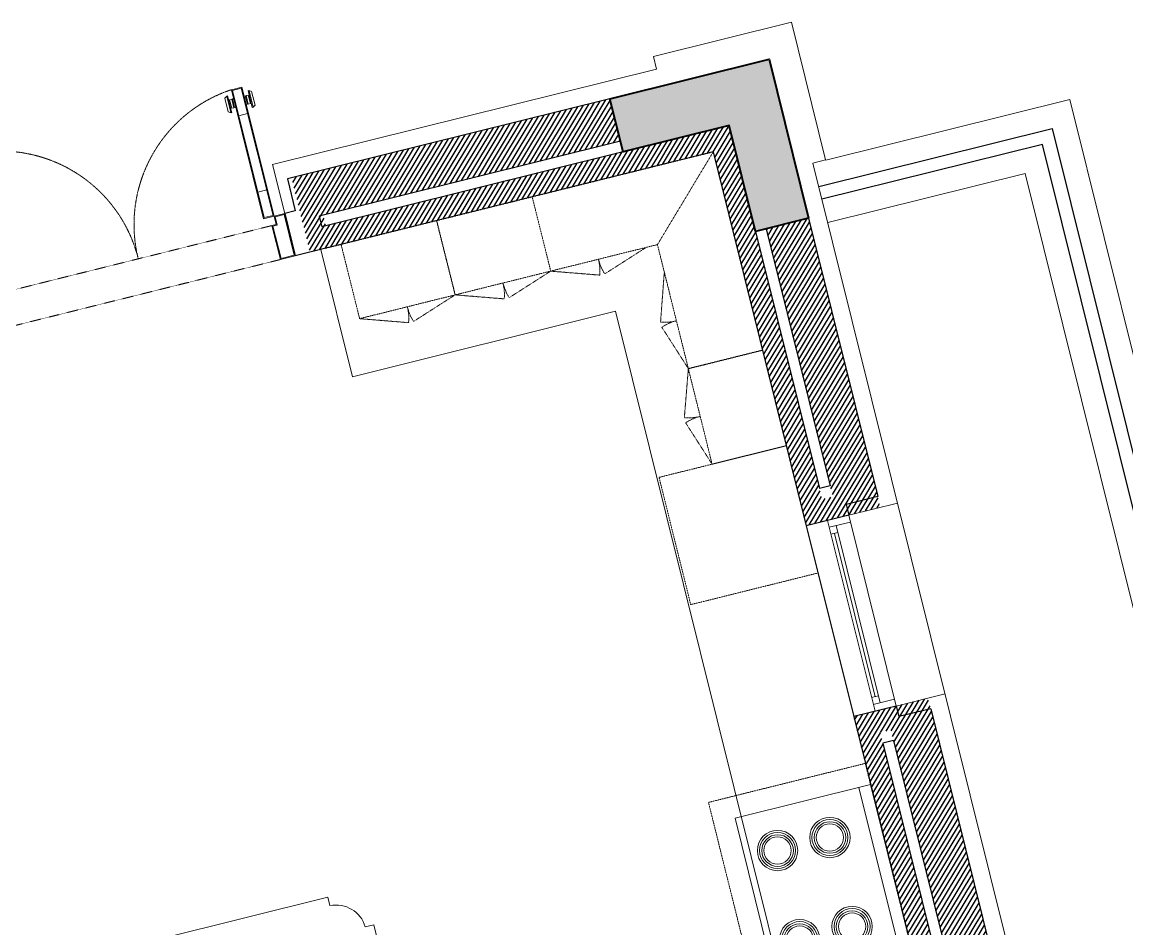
# Model space of a CAD drawing. Header units: inches. Extents: x -207898 to 3408902, y 497526 to 4632928.
# Drawn here: x 3391449 to 3396501, y 4610638 to 4614786 of the extents above; entities that cross this region are included whole.
import ezdxf

# ---------------------------------------------------------------- set-up
doc = ezdxf.new("R2010")
doc.units = ezdxf.units.IN
doc.header["$MEASUREMENT"] = 0
for name, pattern in [('xref grd floor$0$CENTER', [2, 1.25, -0.25, 0.25, -0.25]), ('xref grd floor$0$HIDDEN', [0.375, 0.25, -0.125]), ('xref grd floor$0$HIDDEN2', [0.1875, 0.125, -0.0625])]:
    doc.linetypes.add(name, pattern=pattern)
for name, color, linetype, lineweight in [('1', 1, 'Continuous', 50), ('xref grd floor$0$A-DOOR', 134, 'Continuous', 18), ('xref grd floor$0$A-FLOR-FIXT', 8, 'Continuous', 9), ('xref grd floor$0$A-FLOR-HIDN', 252, 'xref grd floor$0$HIDDEN', 0), ('xref grd floor$0$A-GLAZ', 134, 'Continuous', 18), ('xref grd floor$0$A-WALL-TILE', 8, 'Continuous', 9), ('xref grd floor$0$XREF-V2-GF_COLS$0$A-COLS', 5, 'Continuous', 40), ('xref grd floor$0$XREF-V2-GF_COLS$0$A-COLS-PATT', 253, 'Continuous', 20)]:
    doc.layers.add(name, color=color, linetype=linetype, lineweight=lineweight)
for name, color, linetype in [('xref grd floor$0$A-CURB-LINE', 253, 'Continuous'), ('xref grd floor$0$A-WALL', 7, 'Continuous'), ('xref grd floor$0$CQ Wall hatch_CHB', 8, 'Continuous')]:
    doc.layers.add(name, color=color, linetype=linetype)
pattern_1 = [(45, (20869.716, 76050.643), (-13.258252, 13.258252), [])]

# ---------------------------------------------------------------- blocks, each defined once
blk = doc.blocks.new('xref grd floor$0$XREF-V2-GF_COLS')
at = {"layer": 'xref grd floor$0$XREF-V2-GF_COLS$0$A-COLS-PATT'}
blk.add_hatch(color=256, dxfattribs=at).paths.add_polyline_path([(285893.6, 501389.1), (286014.3, 500903.9), (286256.9, 500964.2), (286075.8, 501692), (285348, 501511), (285408.4, 501268.4)])
at = {"layer": 'xref grd floor$0$XREF-V2-GF_COLS$0$A-COLS'}
blk.add_lwpolyline([(285348, 501511), (286075.8, 501692), (286256.9, 500964.2), (286014.3, 500903.9), (285893.6, 501389.1), (285408.4, 501268.4), (285348, 501511)], close=True, dxfattribs=at)
blk.add_lwpolyline([(285348, 501511), (286075.8, 501692), (286256.9, 500964.2), (286014.3, 500903.9), (285893.6, 501389.1), (285408.4, 501268.4), (285348, 501511)], close=True, dxfattribs=at)
blk = doc.blocks.new('xref grd floor$0$hot')
at = {"lineweight": 0}
for p, q in [((81590.2, 28841.8), (81590.2, 29480.7)), ((82390.2, 28841.8), (82390.2, 29480.7)), ((81590.2, 29425.2), (82390.2, 29425.2)), ((82823.4, 28841.8), (82823.4, 29130.2)), ((82849.4, 29130.2), (82849.4, 28841.8)), ((82849.4, 29099.4), (83249.4, 29099.4)), ((82849.4, 29079.4), (83249.4, 29079.4)), ((82849.4, 29059.4), (83249.4, 29059.4)), ((82849.4, 29039.4), (83249.4, 29039.4)), ((82849.4, 29019.4), (83249.4, 29019.4)), ((82849.4, 28999.4), (83249.4, 28999.4)), ((82849.4, 28979.4), (83249.4, 28979.4)), ((82849.4, 28959.4), (83249.4, 28959.4)), ((82423.4, 28919.4), (82823.4, 28919.4)), ((82849.4, 28939.4), (83249.4, 28939.4)), ((82849.4, 28919.4), (83249.4, 28919.4)), ((81590.2, 28841.8), (82390.2, 28841.8)), ((82423.4, 28841.8), (82823.4, 28841.8)), ((82889.4, 28841.8), (83249.4, 28841.8))]:
    blk.add_line(p, q, dxfattribs=at)
for points in [[(81590.2, 29480.7), (82390.2, 29480.7)], [(82423.4, 29480.7), (82423.4, 28841.8), (82823.4, 28841.8), (82823.4, 29480.7)], [(82423.4, 29480.7), (82823.4, 29480.7)], [(82849.4, 29480.7), (82849.4, 28841.8), (83249.4, 28841.8), (83249.4, 29480.7)], [(82849.4, 29480.7), (83249.4, 29480.7)]]:
    blk.add_lwpolyline(points, dxfattribs=at)
for centre, radius in [((81780.2, 29241.6), 92.3), ((81780.2, 29241.6), 82.3), ((81780.2, 29241.6), 72.3), ((82200.1, 29241.6), 92.3), ((82200.1, 29241.6), 82.3), ((82200.1, 29241.6), 72.3), ((81780.2, 29241.6), 62.3), ((82200.1, 29241.6), 62.3), ((81780.2, 28994.8), 92.3), ((81780.2, 28994.8), 82.3), ((81780.2, 28994.8), 72.3), ((81780.2, 28994.8), 62.3), ((82200.1, 28994.8), 92.3), ((82200.1, 28994.8), 82.3), ((82200.1, 28994.8), 72.3), ((82200.1, 28994.8), 62.3), ((82764.8, 28883.2), 11.8), ((82798.9, 28883.2), 11.8), ((82871, 28883.2), 11.8), ((82905, 28883.2), 11.8), ((83190.9, 28883.2), 11.8), ((83224.9, 28883.2), 11.8)]:
    blk.add_circle(centre, radius, dxfattribs=at)
blk = doc.blocks.new('xref grd floor$0$stonecladding')
at = {"layer": 'xref grd floor$0$A-WALL-TILE'}
for p, q in [((42470, 34735.8, 0), (42470, 34795.8, 0)), ((43120, 34795.8, 0), (42470, 34795.8, 0)), ((43120, 34145.8, 0), (43120, 34795.8, 0)), ((42470, 34735.8, 0), (40660, 34735.8, 0)), ((40660, 34735.8, 0), (40660, 34505.8, 0)), ((43120, 34145.8, 0), (43060, 34145.8, 0)), ((43060, 34145.8, 0), (43060, 26835.8, 0))]:
    blk.add_line(p, q, dxfattribs=at)
blk = doc.blocks.new('*U62')
for p, q in [((-673, 785.6), (-673, 705.6)), ((-669, 765.6), (-659, 765.6)), ((-669, 765.6), (-669, 725.6)), ((-659, 765.6), (-659, 725.6)), ((-655, 765.6), (-655, 725.6)), ((-655, 765.6), (-650, 765.6)), ((-650, 200), (-650, 808.1)), ((-650, 808.1), (-600, 808.1)), ((-600, 808.1), (-650, 808.1)), ((-646, 204), (-646, 804.1)), ((-604, 804.1), (-646, 804.1)), ((-604, 804.1), (-604, 204)), ((-600, 808.1), (-600, 200)), ((-595, 765.6), (-600, 765.6)), ((-595, 765.6), (-595, 725.6)), ((-591, 765.6), (-591, 725.6)), ((-581, 765.6), (-591, 765.6)), ((-581, 765.6), (-581, 725.6)), ((-577, 785.6), (-577, 705.6)), ((577, 785.6), (577, 705.6)), ((581, 765.6), (581, 725.6)), ((581, 765.6), (591, 765.6)), ((591, 765.6), (591, 725.6)), ((595, 765.6), (595, 725.6)), ((595, 765.6), (600, 765.6)), ((600, 808.1), (600, 200)), ((650, 808.1), (600, 808.1)), ((600, 808.1), (650, 808.1)), ((604, 804.1), (604, 204)), ((604, 804.1), (646, 804.1)), ((646, 204), (646, 804.1)), ((650, 200), (650, 808.1)), ((655, 765.6), (650, 765.6)), ((655, 765.6), (655, 725.6)), ((669, 765.6), (659, 765.6)), ((659, 765.6), (659, 725.6)), ((669, 765.6), (669, 725.6)), ((673, 785.6), (673, 705.6)), ((-669, 725.6), (-659, 725.6)), ((-655, 725.6), (-650, 725.6)), ((-595, 725.6), (-600, 725.6)), ((-581, 725.6), (-591, 725.6)), ((581, 725.6), (591, 725.6)), ((595, 725.6), (600, 725.6)), ((655, 725.6), (650, 725.6)), ((669, 725.6), (659, 725.6)), ((-604, 684.1), (-646, 684.1)), ((604, 684.1), (646, 684.1)), ((-600, 200), (-650, 200)), ((600, 200), (650, 200))]:
    blk.add_line(p, q)
at = {"color": 253, "linetype": 'xref grd floor$0$HIDDEN2'}
for p, q in [((630, 160), (-630, 160)), ((-630, 0), (630, 0))]:
    blk.add_line(p, q, dxfattribs=at)
for points in [[(-688, 777.6), (-688, 713.6)], [(-678, 783.8), (-678, 707.4)], [(-572, 783.8), (-572, 707.4)], [(-562, 777.6), (-562, 713.6)], [(562, 777.6), (562, 713.6)], [(572, 783.8), (572, 707.4)], [(678, 783.8), (678, 707.4)], [(688, 777.6), (688, 713.6)]]:
    blk.add_lwpolyline(points)
for points in [[(-673, 785.6), (-673, 705.6, -2.191511)], [(-577, 785.6), (-577, 705.6, 2.191511)], [(577, 785.6), (577, 705.6, -2.191511)], [(673, 785.6), (673, 705.6, 2.191511)]]:
    blk.add_lwpolyline(points, format="xyb")
at = {"flags": 128}
for points in [[(-646, 684.1), (-604, 684.1), (-604, 804.1), (-646, 804.1)], [(646, 684.1), (604, 684.1), (604, 804.1), (646, 804.1)], [(-646, 204), (-604, 204), (-604, 324), (-646, 324)], [(646, 204), (604, 204), (604, 324), (646, 324)]]:
    blk.add_lwpolyline(points, close=True, dxfattribs=at)
for points in [[(-700, 200), (-650, 200), (-650, 160), (-630, 160), (-630, 0), (-700, 0)], [(-696, 196), (-654, 196), (-654, 156), (-634, 156), (-634, 4), (-696, 4)], [(700, 200), (650, 200), (650, 160), (630, 160), (630, 0), (700, 0)], [(696, 196), (654, 196), (654, 156), (634, 156), (634, 4), (696, 4)]]:
    blk.add_lwpolyline(points, close=True)
for centre, start, end in [((-661.3, 745.6), 106.2602, 129.7918), ((-588.7, 745.6), 50.2082, 73.7398), ((588.7, 745.6), 106.2602, 129.7918), ((661.3, 745.6), 50.2082, 73.7398), ((-661.3, 745.6), 230.2082, 253.7398), ((-588.7, 745.6), 286.2602, 309.7918), ((588.7, 745.6), 230.2082, 253.7398), ((661.3, 745.6), 286.2602, 309.7918)]:
    blk.add_arc(centre, 41.7, start, end)
at = {"linetype": 'xref grd floor$0$CENTER', "ltscale": 0.4}
for centre, start, end in [((-650, 160), 360, 85.5883), ((650, 160), 94.4117, 180)]:
    blk.add_arc(centre, 650, start, end, dxfattribs=at)
blk = doc.blocks.new('mak ground floor plan')
at = {"layer": 'xref grd floor$0$CQ Wall hatch_CHB'}
h = blk.add_hatch(dxfattribs=at)
h.set_pattern_fill('ANSI31,_O', color=8, scale=150)
h.set_pattern_definition(pattern_1)
h.paths.add_polyline_path([(63849.9, 109956.6), (63649.9, 109956.6), (63649.9, 108694.1), (63599.9, 108694.1), (63599.9, 109956.6), (63599.9, 109956.6), (63599.8, 110456.6), (63099.8, 110456.6), (61699.9, 110456.6), (61699.9, 110506.6), (63099.8, 110506.6), (63099.8, 110706.6), (61599.9, 110706.6), (61599.9, 110356.6), (63499.9, 110356.6), (63499.9, 108594.1), (63849.9, 108594.1)])
h = blk.add_hatch(dxfattribs=at)
h.set_pattern_fill('ANSI31,_O', color=8, scale=150)
h.set_pattern_definition(pattern_1)
h.paths.add_polyline_path([(63849.9, 107694.1), (63499.9, 107694.1), (63499.9, 105389.1), (63849.9, 105389.1)])
h.paths.add_polyline_path([(63649.9, 105489.1), (63599.9, 105489.1), (63599.9, 107594.1), (63649.9, 107594.1)], flags=16)
at = {"layer": 'xref grd floor$0$A-CURB-LINE', "elevation": 0}
for points in [[(63929.7, 110086.1), (65029.7, 110086.1), (65029.7, 101196.1), (61129.7, 101196.1), (61129.7, 92346.1), (60029.7, 92346.1)], [(63929.7, 110086.1), (65029.7, 110086.1), (65029.7, 101196.1), (61129.7, 101196.1), (61129.7, 92346.1), (60029.7, 92346.1)], [(63929.7, 110086.1), (65029.7, 110086.1), (65029.7, 101196.1), (61129.7, 101196.1), (61129.7, 92346.1), (60029.7, 92346.1)], [(60029.7, 92406.1), (61069.7, 92406.1), (61069.7, 101256.1), (64969.7, 101256.1), (64969.7, 110026.1), (63929.7, 110026.1)], [(60029.7, 92406.1), (61069.7, 92406.1), (61069.7, 101256.1), (64969.7, 101256.1), (64969.7, 110026.1), (63929.7, 110026.1)], [(60029.7, 92406.1), (61069.7, 92406.1), (61069.7, 101256.1), (64969.7, 101256.1), (64969.7, 110026.1), (63929.7, 110026.1)]]:
    blk.add_lwpolyline(points, dxfattribs=at)
at = {"layer": 'xref grd floor$0$A-FLOR-FIXT', "lineweight": 0, "elevation": 0}
blk.add_lwpolyline([(59599.7, 104676.4), (59599.7, 107300), (59639.9, 107300, -0.385315), (59773.2, 107433.3), (59773.2, 107473.5), (60966.2, 107473.5), (60966.2, 107433.3, -0.385315), (61099.5, 107300), (61139.7, 107300), (61139.7, 105302.2), (61099.5, 105302.2, -0.385315), (60966.2, 105168.8), (60966.2, 105128.7), (60299.7, 105128.7), (60299.7, 103326.4), (62889.7, 103326.4), (62889.7, 109756.4), (61649.7, 109756.4), (61649.7, 110356.4)], format="xyb", dxfattribs=at)
blk.add_lwpolyline([(59599.7, 104676.4), (59599.7, 107300), (59639.9, 107300, -0.385315), (59773.2, 107433.3), (59773.2, 107473.5), (60966.2, 107473.5), (60966.2, 107433.3, -0.385315), (61099.5, 107300), (61139.7, 107300), (61139.7, 105302.2), (61099.5, 105302.2, -0.385315), (60966.2, 105168.8), (60966.2, 105128.7), (60299.7, 105128.7), (60299.7, 103326.4), (62889.7, 103326.4), (62889.7, 109756.4), (61649.7, 109756.4), (61649.7, 110356.4)], format="xyb", dxfattribs=at)
blk.add_lwpolyline([(59599.7, 104676.4), (59599.7, 107300), (59639.9, 107300, -0.385315), (59773.2, 107433.3), (59773.2, 107473.5), (60966.2, 107473.5), (60966.2, 107433.3, -0.385315), (61099.5, 107300), (61139.7, 107300), (61139.7, 105302.2), (61099.5, 105302.2, -0.385315), (60966.2, 105168.8), (60966.2, 105128.7), (60299.7, 105128.7), (60299.7, 103326.4), (62889.7, 103326.4), (62889.7, 109756.4), (61649.7, 109756.4), (61649.7, 110356.4)], format="xyb", dxfattribs=at)
at = {"layer": 'xref grd floor$0$A-FLOR-FIXT', "color": 8, "linetype": 'xref grd floor$0$HIDDEN', "lineweight": 0, "ltscale": 0.2}
blk.add_lwpolyline([(62760, 107473.5), (63499, 107473.5), (63499, 105614.3), (62760, 105614.3)], close=True, dxfattribs=at)
blk.add_lwpolyline([(62760, 107473.5), (63499, 107473.5), (63499, 105614.3), (62760, 105614.3)], close=True, dxfattribs=at)
blk.add_lwpolyline([(62760, 107473.5), (63499, 107473.5), (63499, 105614.3), (62760, 105614.3)], close=True, dxfattribs=at)
at = {"layer": 'xref grd floor$0$A-FLOR-HIDN', "lineweight": 0, "ltscale": 0.2}
for p, q in [((61674.4, 110356.4, 0), (62645.9, 110356.4, 0)), ((61674.4, 110356.4, 0), (62645.9, 110356.4, 0)), ((61674.4, 110356.4, 0), (62645.9, 110356.4, 0)), ((63499.7, 110356.4), (63499.7, 109421.1, 0)), ((63499.7, 110356.4), (63499.7, 109421.1, 0)), ((63499.7, 110356.4), (63499.7, 109421.1, 0)), ((61745.9, 110006.4, 0), (61959.1, 109934.5, 0)), ((61745.9, 110006.4, 0), (61959.1, 109934.5, 0)), ((61745.9, 110006.4, 0), (61959.1, 109934.5, 0)), ((62195.9, 110006.4, 0), (61982.7, 109934.5, 0)), ((62195.9, 110006.4, 0), (61982.7, 109934.5, 0)), ((62195.9, 110006.4, 0), (61982.7, 109934.5, 0)), ((62196.6, 110006.4, 0), (62409.8, 109934.5, 0)), ((62196.6, 110006.4, 0), (62409.8, 109934.5, 0)), ((62196.6, 110006.4, 0), (62409.8, 109934.5, 0)), ((62646.6, 110006.4, 0), (62433.4, 109934.5, 0)), ((62646.6, 110006.4, 0), (62433.4, 109934.5, 0)), ((62646.6, 110006.4, 0), (62433.4, 109934.5, 0)), ((62646.6, 110006.4, 0), (62859.8, 109934.5, 0)), ((62646.6, 110006.4, 0), (62859.8, 109934.5, 0)), ((62646.6, 110006.4, 0), (62859.8, 109934.5, 0)), ((63096.6, 110006.4, 0), (62883.4, 109934.5, 0)), ((63096.6, 110006.4, 0), (62883.4, 109934.5, 0)), ((63096.6, 110006.4, 0), (62883.4, 109934.5, 0)), ((63149.7, 109876.8, 0), (63077.8, 109658.6, 0)), ((63149.7, 109876.8, 0), (63077.8, 109658.6, 0)), ((63149.7, 109876.8, 0), (63077.8, 109658.6, 0)), ((63149.7, 109421.8, 0), (63077.8, 109635, 0)), ((63149.7, 109421.8, 0), (63077.8, 109635, 0)), ((63149.7, 109421.8, 0), (63077.8, 109635, 0)), ((63149.7, 109421.1, 0), (63077.8, 109207.9, 0)), ((63149.7, 109421.1, 0), (63077.8, 109207.9, 0)), ((63149.7, 109421.1, 0), (63077.8, 109207.9, 0)), ((63149.7, 108971.1, 0), (63077.8, 109184.3, 0)), ((63149.7, 108971.1, 0), (63077.8, 109184.3, 0)), ((63149.7, 108971.1, 0), (63077.8, 109184.3, 0))]:
    blk.add_line(p, q, dxfattribs=at)
at = {"layer": 'xref grd floor$0$A-FLOR-HIDN', "lineweight": 0, "ltscale": 0.2, "elevation": 0}
for points in [[(61745.9, 110356.4), (61745.9, 110006.4), (62195.9, 110006.4), (62195.9, 110356.4)], [(61745.9, 110356.4), (61745.9, 110006.4), (62195.9, 110006.4), (62195.9, 110356.4)], [(61745.9, 110356.4), (61745.9, 110006.4), (62195.9, 110006.4), (62195.9, 110356.4)], [(62196.6, 110356.4), (62196.6, 110006.4), (62646.6, 110006.4), (62646.6, 110356.4)], [(62196.6, 110356.4), (62196.6, 110006.4), (62646.6, 110006.4), (62646.6, 110356.4)], [(62196.6, 110356.4), (62196.6, 110006.4), (62646.6, 110006.4), (62646.6, 110356.4)], [(63499.7, 109421.8), (63149.7, 109421.8), (63149.7, 110006.4)], [(63499.7, 109421.8), (63149.7, 109421.8), (63149.7, 110006.4)], [(63499.7, 109421.8), (63149.7, 109421.8), (63149.7, 110006.4)], [(63499.7, 108971.1), (63149.7, 108971.1), (63149.7, 109421.1), (63499.7, 109421.1), (63499.7, 108970.3)], [(63499.7, 108971.1), (63149.7, 108971.1), (63149.7, 109421.1), (63499.7, 109421.1), (63499.7, 108970.3)], [(63499.7, 108971.1), (63149.7, 108971.1), (63149.7, 109421.1), (63499.7, 109421.1), (63499.7, 108970.3)]]:
    blk.add_lwpolyline(points, dxfattribs=at)
at = {"layer": 'xref grd floor$0$A-FLOR-HIDN', "lineweight": 0, "ltscale": 0.2}
for points in [[(63499.7, 110356.4), (63149.7, 110006.4), (62646.6, 110006.4), (62646.6, 110356.4)], [(63499.7, 110356.4), (63149.7, 110006.4), (62646.6, 110006.4), (62646.6, 110356.4)], [(63499.7, 110356.4), (63149.7, 110006.4), (62646.6, 110006.4), (62646.6, 110356.4)], [(62899.7, 108971.1), (63499.7, 108971.1), (63499.7, 108371.1), (62899.7, 108371.1)], [(62899.7, 108971.1), (63499.7, 108971.1), (63499.7, 108371.1), (62899.7, 108371.1)], [(62899.7, 108971.1), (63499.7, 108971.1), (63499.7, 108371.1), (62899.7, 108371.1)]]:
    blk.add_lwpolyline(points, close=True, dxfattribs=at)
for centre, start, end in [((61745.9, 110006.4, 0), 341.3611, 360), ((61745.9, 110006.4, 0), 341.3611, 360), ((61745.9, 110006.4, 0), 341.3611, 360), ((62195.9, 110006.4, 0), 180, 198.6389), ((62195.9, 110006.4, 0), 180, 198.6389), ((62195.9, 110006.4, 0), 180, 198.6389), ((62196.6, 110006.4, 0), 341.3611, 360), ((62196.6, 110006.4, 0), 341.3611, 360), ((62196.6, 110006.4, 0), 341.3611, 360), ((62646.6, 110006.4, 0), 180, 198.6389), ((62646.6, 110006.4, 0), 180, 198.6389), ((62646.6, 110006.4, 0), 180, 198.6389), ((62646.6, 110006.4, 0), 341.3611, 360), ((62646.6, 110006.4, 0), 341.3611, 360), ((62646.6, 110006.4, 0), 341.3611, 360), ((63096.6, 110006.4, 0), 180, 198.6389), ((63096.6, 110006.4, 0), 180, 198.6389), ((63096.6, 110006.4, 0), 180, 198.6389), ((63149.7, 109871.8, 0), 251.3611, 270), ((63149.7, 109871.8, 0), 251.3611, 270), ((63149.7, 109871.8, 0), 251.3611, 270), ((63149.7, 109421.8, 0), 90, 108.6389), ((63149.7, 109421.8, 0), 90, 108.6389), ((63149.7, 109421.8, 0), 90, 108.6389), ((63149.7, 109421.1, 0), 251.3611, 270), ((63149.7, 109421.1, 0), 251.3611, 270), ((63149.7, 109421.1, 0), 251.3611, 270), ((63149.7, 108971.1, 0), 90, 108.6389), ((63149.7, 108971.1, 0), 90, 108.6389), ((63149.7, 108971.1, 0), 90, 108.6389)]:
    blk.add_arc(centre, 225, start, end, dxfattribs=at)
at = {"layer": 'xref grd floor$0$A-GLAZ'}
for p, q in [((63599.7, 108593.9, 0), (63599.7, 107693.9, 0)), ((63599.7, 108593.9, 0), (63599.7, 107693.9, 0)), ((63599.7, 108593.9, 0), (63599.7, 107693.9, 0)), ((63699.7, 108593.9, 0), (63699.7, 107693.9, 0)), ((63699.7, 108593.9, 0), (63699.7, 107693.9, 0)), ((63699.7, 108593.9, 0), (63699.7, 107693.9, 0)), ((63599.7, 108561.4, 0), (63699.7, 108561.4, 0)), ((63599.7, 108561.4, 0), (63699.7, 108561.4, 0)), ((63599.7, 108561.4, 0), (63699.7, 108561.4, 0)), ((63632.2, 108561.4, 0), (63632.2, 107726.4, 0)), ((63632.2, 108561.4, 0), (63632.2, 107726.4, 0)), ((63632.2, 108561.4, 0), (63632.2, 107726.4, 0)), ((63599.7, 108528.9, 0), (63632.2, 108528.9, 0)), ((63599.7, 108528.9, 0), (63632.2, 108528.9, 0)), ((63599.7, 108528.9, 0), (63632.2, 108528.9, 0)), ((63616, 108528.9, 0), (63616, 107758.9, 0)), ((63616, 108528.9, 0), (63616, 107758.9, 0)), ((63616, 108528.9, 0), (63616, 107758.9, 0)), ((63599.7, 107758.9, 0), (63632.2, 107758.9, 0)), ((63599.7, 107758.9, 0), (63632.2, 107758.9, 0)), ((63599.7, 107758.9, 0), (63632.2, 107758.9, 0)), ((63599.7, 107726.4, 0), (63699.7, 107726.4, 0)), ((63599.7, 107726.4, 0), (63699.7, 107726.4, 0)), ((63599.7, 107726.4, 0), (63699.7, 107726.4, 0))]:
    blk.add_line(p, q, dxfattribs=at)
at = {"layer": 'xref grd floor$0$A-WALL'}
for p, q in [((61579.7, 110706.4, 0), (61579.7, 110556.4, 0)), ((63099.7, 110706.4, 0), (61579.7, 110706.4, 0)), ((61579.7, 110706.4, 0), (61579.7, 110556.4, 0)), ((63099.7, 110706.4, 0), (61579.7, 110706.4, 0)), ((61579.7, 110706.4, 0), (61579.7, 110556.4, 0)), ((63099.7, 110706.4, 0), (61579.7, 110706.4, 0)), ((61529.7, 110556.4, 0), (61529.7, 110356.4, 0)), ((61579.7, 110556.4, 0), (61529.7, 110556.4, 0)), ((61529.7, 110556.4, 0), (61529.7, 110356.4, 0)), ((61579.7, 110556.4, 0), (61529.7, 110556.4, 0)), ((61529.7, 110556.4, 0), (61529.7, 110356.4, 0)), ((61579.7, 110556.4, 0), (61529.7, 110556.4, 0)), ((63499.7, 110356.4, 0), (61529.7, 110356.4, 0)), ((63499.7, 110356.4, 0), (61529.7, 110356.4, 0)), ((63499.7, 110356.4, 0), (61529.7, 110356.4, 0)), ((63499.7, 110356.4, 0), (63499.7, 108593.9, 0)), ((63499.7, 110356.4, 0), (63499.7, 108593.9, 0)), ((63499.7, 110356.4, 0), (63499.7, 108593.9, 0)), ((63849.7, 109956.4, 0), (63849.7, 108643.9, 0)), ((63849.7, 109956.4, 0), (63849.7, 108643.9, 0)), ((63849.7, 109956.4, 0), (63849.7, 108643.9, 0)), ((63699.7, 108643.9, 0), (63699.7, 108593.9, 0)), ((63849.7, 108643.9, 0), (63699.7, 108643.9, 0)), ((63699.7, 108643.9, 0), (63699.7, 108593.9, 0)), ((63849.7, 108643.9, 0), (63699.7, 108643.9, 0)), ((63699.7, 108643.9, 0), (63699.7, 108593.9, 0)), ((63849.7, 108643.9, 0), (63699.7, 108643.9, 0)), ((63699.7, 108593.9, 0), (63499.7, 108593.9, 0)), ((63699.7, 108593.9, 0), (63499.7, 108593.9, 0)), ((63699.7, 108593.9, 0), (63499.7, 108593.9, 0)), ((63499.7, 107693.9, 0), (63499.7, 105388.9, 0)), ((63699.7, 107693.9, 0), (63499.7, 107693.9, 0)), ((63499.7, 107693.9, 0), (63499.7, 105388.9, 0)), ((63699.7, 107693.9, 0), (63499.7, 107693.9, 0)), ((63499.7, 107693.9, 0), (63499.7, 105388.9, 0)), ((63699.7, 107693.9, 0), (63499.7, 107693.9, 0)), ((63699.7, 107693.9, 0), (63699.7, 107643.9, 0)), ((63699.7, 107693.9, 0), (63699.7, 107643.9, 0)), ((63699.7, 107693.9, 0), (63699.7, 107643.9, 0)), ((63849.7, 107643.9, 0), (63699.7, 107643.9, 0)), ((63849.7, 107643.9, 0), (63699.7, 107643.9, 0)), ((63849.7, 107643.9, 0), (63699.7, 107643.9, 0)), ((63849.7, 107643.9, 0), (63849.7, 105438.9, 0)), ((63849.7, 107643.9, 0), (63849.7, 105438.9, 0)), ((63849.7, 107643.9, 0), (63849.7, 105438.9, 0))]:
    blk.add_line(p, q, dxfattribs=at)
at = {"layer": 'xref grd floor$0$A-WALL', "color": 1}
for p, q in [((61679.7, 110506.4, 0), (61679.7, 110456.4, 0)), ((63099.7, 110506.4, 0), (61679.7, 110506.4, 0)), ((61679.7, 110506.4, 0), (61679.7, 110456.4, 0)), ((63099.7, 110506.4, 0), (61679.7, 110506.4, 0)), ((61679.7, 110506.4, 0), (61679.7, 110456.4, 0)), ((63099.7, 110506.4, 0), (61679.7, 110506.4, 0)), ((63099.7, 110456.4, 0), (61679.7, 110456.4, 0)), ((63099.7, 110456.4, 0), (61679.7, 110456.4, 0)), ((63099.7, 110456.4, 0), (61679.7, 110456.4, 0)), ((63599.7, 109956.4, 0), (63599.7, 108743.9, 0)), ((63599.7, 109956.4, 0), (63599.7, 108743.9, 0)), ((63599.7, 109956.4, 0), (63599.7, 108743.9, 0)), ((63649.7, 109956.4, 0), (63649.7, 108743.9, 0)), ((63649.7, 109956.4, 0), (63649.7, 108743.9, 0)), ((63649.7, 109956.4, 0), (63649.7, 108743.9, 0)), ((63649.7, 108743.9, 0), (63599.7, 108743.9, 0)), ((63649.7, 108743.9, 0), (63599.7, 108743.9, 0)), ((63649.7, 108743.9, 0), (63599.7, 108743.9, 0)), ((63499.7, 108593.9, 0), (63499.7, 107693.9, 0)), ((63499.7, 108593.9, 0), (63499.7, 107693.9, 0)), ((63499.7, 108593.9, 0), (63499.7, 107693.9, 0)), ((63599.7, 107543.9, 0), (63599.7, 105538.9, 0)), ((63649.7, 107543.9, 0), (63599.7, 107543.9, 0)), ((63599.7, 107543.9, 0), (63599.7, 105538.9, 0)), ((63649.7, 107543.9, 0), (63599.7, 107543.9, 0)), ((63599.7, 107543.9, 0), (63599.7, 105538.9, 0)), ((63649.7, 107543.9, 0), (63599.7, 107543.9, 0)), ((63649.7, 107543.9, 0), (63649.7, 105538.9, 0)), ((63649.7, 107543.9, 0), (63649.7, 105538.9, 0)), ((63649.7, 107543.9, 0), (63649.7, 105538.9, 0))]:
    blk.add_line(p, q, dxfattribs=at)
at = {"layer": 'xref grd floor$0$A-WALL-TILE'}
for p, q in [((63929.7, 108593.9, 0), (63699.7, 108593.9, 0)), ((63929.7, 108593.9, 0), (63699.7, 108593.9, 0)), ((63929.7, 108593.9, 0), (63699.7, 108593.9, 0)), ((63699.7, 107693.9, 0), (63929.7, 107693.9, 0)), ((63699.7, 107693.9, 0), (63929.7, 107693.9, 0)), ((63699.7, 107693.9, 0), (63929.7, 107693.9, 0))]:
    blk.add_line(p, q, dxfattribs=at)
at = {"layer": 'xref grd floor$0$A-WALL-TILE', "color": 1, "elevation": 0}
for points in [[(63989.7, 110196.1), (65139.7, 110196.1), (65139.7, 101086.1), (63699.7, 101086.1)], [(63989.7, 110196.1), (65139.7, 110196.1), (65139.7, 101086.1), (63699.7, 101086.1)], [(63989.7, 110196.1), (65139.7, 110196.1), (65139.7, 101086.1), (63699.7, 101086.1)], [(60029.7, 92516.1), (60959.7, 92516.1), (60959.7, 101366.1), (64859.7, 101366.1), (64859.7, 109916.1), (63929.7, 109916.1)], [(60029.7, 92516.1), (60959.7, 92516.1), (60959.7, 101366.1), (64859.7, 101366.1), (64859.7, 109916.1), (63929.7, 109916.1)], [(60029.7, 92516.1), (60959.7, 92516.1), (60959.7, 101366.1), (64859.7, 101366.1), (64859.7, 109916.1), (63929.7, 109916.1)]]:
    blk.add_lwpolyline(points, dxfattribs=at)
at = {"rotation": 346.0285767170143}
blk.add_blockref('xref grd floor$0$XREF-V2-GF_COLS', (-334890.4, -307074.2, 0), dxfattribs=at)
blk.add_blockref('xref grd floor$0$XREF-V2-GF_COLS', (-334890.4, -307074.2, 0), dxfattribs=at)
blk.add_blockref('xref grd floor$0$XREF-V2-GF_COLS', (-334890.4, -307074.2, 0), dxfattribs=at)
at = {"layer": 'xref grd floor$0$A-DOOR'}
blk.add_blockref('*U62', (60829.7, 110356.4, 0), dxfattribs=at)
blk.add_blockref('*U62', (60829.7, 110356.4, 0), dxfattribs=at)
blk.add_blockref('*U62', (60829.7, 110356.4, 0), dxfattribs=at)
at = {"layer": 'xref grd floor$0$A-FLOR-FIXT', "lineweight": 0, "rotation": 269.9999779791261}
blk.add_blockref('xref grd floor$0$hot', (34018.6, 188963.7), dxfattribs=at)
blk.add_blockref('xref grd floor$0$hot', (34018.6, 188963.7), dxfattribs=at)
blk.add_blockref('xref grd floor$0$hot', (34018.6, 188963.7), dxfattribs=at)
at = {"layer": 'xref grd floor$0$A-WALL'}
blk.add_blockref('xref grd floor$0$stonecladding', (20869.7, 76050.6), dxfattribs=at)
blk.add_blockref('xref grd floor$0$stonecladding', (20869.7, 76050.6), dxfattribs=at)
blk.add_blockref('xref grd floor$0$stonecladding', (20869.7, 76050.6), dxfattribs=at)

msp = doc.modelspace()

# ---------------------------------------------------------------- block references
at = {"layer": '1', "rotation": 13.97142328298569}
msp.add_blockref('mak ground floor plan', (3359632.6, 4491769.8, 0), dxfattribs=at)

doc.saveas('drawing.dxf')
